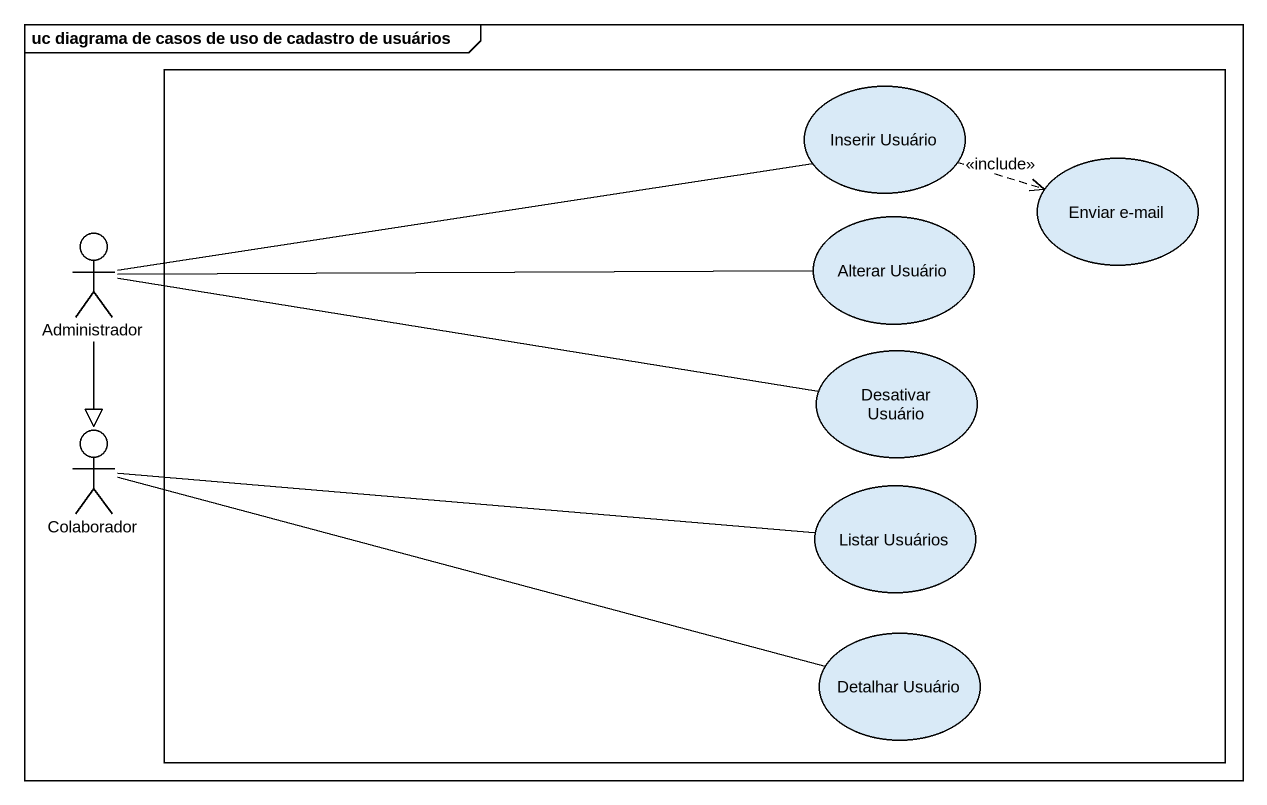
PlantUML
@startuml
mainframe uc diagrama de casos de uso de cadastro de usuários
rectangle " " as rectangle1 {
  usecase "Inserir Usuário" as Inserir_Usuário
  usecase "Enviar e-mail" as Enviar_e_mail
  usecase "Alterar Usuário" as Alterar_Usuário
  usecase "Desativar Usuário" as Desativar_Usuário
  usecase "Listar Usuários" as Listar_Usuários
  usecase "Detalhar Usuário" as Detalhar_Usuário
}
actor Administrador
actor Colaborador
Inserir_Usuário .right.> Enviar_e_mail : <<include>>
Administrador -right- Inserir_Usuário
Administrador -right- Alterar_Usuário
Administrador -right- Desativar_Usuário
Administrador --|> Colaborador
Colaborador -right- Listar_Usuários
Colaborador -right- Detalhar_Usuário
@enduml
